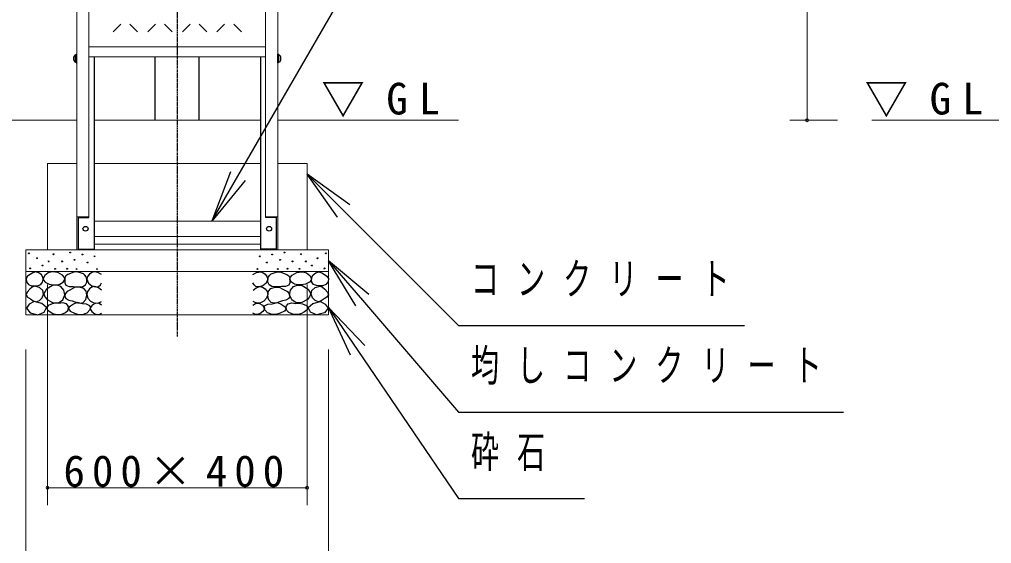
# Model space of a CAD drawing. Units: millimetres at full size; details may follow other scales. Extents: x -15630 to 0, y -2472 to 10680.
# Drawn here: x -10307 to -8059, y 2001 to 3213 of the extents above; entities that cross this region are included whole.
import ezdxf

# ---------------------------------------------------------------- set-up
doc = ezdxf.new("R2010")
doc.units = ezdxf.units.MM
doc.linetypes.add('USER2', pattern=[6, 3, -1, 1, -1])
doc.layers.add('線', color=2, linetype='Continuous', lineweight=25)
doc.layers.add('補助', color=2, linetype='Continuous', lineweight=13)
doc.styles.add('ＭＳ ゴシック', font='')
doc.styles.get('ＭＳ ゴシック').set_extended_font_data('MS Gothic')

# ---------------------------------------------------------------- blocks, each defined once
blk = doc.blocks.new('dimension_origin')
at = {"color": 0, "linetype": 'Continuous', "lineweight": -2}
blk.add_circle((0, 0), 1.25, dxfattribs=at)

msp = doc.modelspace()

# ---------------------------------------------------------------- linework, layer by layer
at = {"layer": '線', "color": 20, "linetype": 'USER2'}
msp.add_line((-9941.689, 6100), (-9941.689, 2480), dxfattribs=at)
at = {"layer": '線', "color": 7, "lineweight": 13}
for p, q in [((-10173.889, 2680), (-10173.889, 4950)), ((-10145.889, 2754.818), (-10145.889, 4950)), ((-9737.489, 2754.818), (-9737.489, 4950)), ((-9709.489, 2680), (-9709.489, 4950)), ((-10145.889, 3149.902), (-9737.489, 3149.902)), ((-10145.889, 3126.627), (-9737.489, 3126.627)), ((-10173.889, 2980), (-13584.698, 2980)), ((-9749.489, 2980), (-10133.889, 2980)), ((-9291.689, 2980), (-9709.489, 2980)), ((-7797.243, 2980), (-8335.439, 2980)), ((-10241.689, 2680), (-10241.689, 2880)), ((-10241.689, 2880), (-10173.889, 2880)), ((-10133.889, 2880), (-9749.489, 2880)), ((-9709.489, 2880), (-9641.689, 2880)), ((-9641.689, 2880), (-9641.689, 2680)), ((-10173.889, 2756.27), (-10145.889, 2756.27)), ((-10133.889, 2746.825), (-9749.489, 2746.825)), ((-9709.489, 2756.27), (-9737.489, 2756.27)), ((-10133.889, 2711.185), (-9749.489, 2711.185)), ((-10291.689, 2530), (-10291.689, 2680)), ((-9591.689, 2680), (-10291.689, 2680)), ((-10173.889, 2680), (-10133.889, 2680)), ((-10133.889, 2693.026), (-9749.489, 2693.026)), ((-9709.489, 2680), (-9749.489, 2680)), ((-9591.689, 2680), (-9591.689, 2530)), ((-9591.689, 2630), (-10291.689, 2630)), ((-9591.689, 2530), (-10291.689, 2530))]:
    msp.add_line(p, q, dxfattribs=at)
at = {"layer": '線'}
for p, q in [((-10072.296, 3202.502), (-10089.973, 3184.825)), ((-10033.405, 3184.825), (-10051.082, 3202.502)), ((-9992.296, 3202.502), (-10009.973, 3184.825)), ((-9953.405, 3184.825), (-9971.082, 3202.502)), ((-9912.296, 3202.502), (-9929.973, 3184.825)), ((-9873.405, 3184.825), (-9891.082, 3202.502)), ((-9832.296, 3202.502), (-9849.973, 3184.825)), ((-9793.405, 3184.825), (-9811.082, 3202.502)), ((-10181.239, 3118.602), (-10181.239, 3126.602)), ((-10175.889, 3131.252), (-10176.889, 3131.252)), ((-10176.889, 3113.952), (-10176.889, 3131.252)), ((-10175.889, 3132.602), (-10173.889, 3132.602)), ((-10175.889, 3112.602), (-10175.889, 3132.602)), ((-10175.889, 3113.952), (-10175.889, 3131.252)), ((-10173.889, 3112.602), (-10173.889, 3132.602)), ((-10133.889, 3126.627), (-10133.889, 2680)), ((-9992.489, 2980), (-9992.489, 3126.627)), ((-9890.889, 2980), (-9890.889, 3126.627)), ((-9749.489, 3126.627), (-9749.489, 2680)), ((-9707.505, 3132.602), (-9709.505, 3132.602)), ((-9709.505, 3112.602), (-9709.505, 3132.602)), ((-9707.505, 3112.602), (-9707.505, 3132.602)), ((-9707.505, 3131.252), (-9706.505, 3131.252)), ((-9707.505, 3113.952), (-9707.505, 3131.252)), ((-9706.505, 3113.952), (-9706.505, 3131.252)), ((-9702.155, 3118.602), (-9702.155, 3126.602)), ((-10175.889, 3113.952), (-10176.889, 3113.952)), ((-10175.889, 3112.602), (-10173.889, 3112.602)), ((-9707.505, 3112.602), (-9709.505, 3112.602)), ((-9707.505, 3113.952), (-9706.505, 3113.952)), ((-10170.689, 2754.818), (-10145.889, 2754.818)), ((-10170.689, 2754.818), (-10170.689, 2681.453)), ((-9712.689, 2754.818), (-9737.489, 2754.818)), ((-9712.689, 2754.818), (-9712.689, 2681.453)), ((-10170.689, 2681.453), (-10133.889, 2681.453)), ((-9712.689, 2681.453), (-9749.489, 2681.453))]:
    msp.add_line(p, q, dxfattribs=at)
for points in [[(-10269.24, 2629.402), (-10275.703, 2626.862), (-10281.914, 2623.382), (-10287.772, 2619.344), (-10291.42, 2613.877), (-10290.407, 2606.294), (-10285.4, 2599.935), (-10278.534, 2597.345), (-10270.825, 2597.084), (-10263.212, 2597.688), (-10256.883, 2600.252), (-10253.131, 2605.538), (-10251.814, 2611.976), (-10252.662, 2617.181), (-10255.616, 2622.115), (-10261.776, 2626.942)], [(-10229.816, 2629.493), (-10234.721, 2628.876), (-10240.358, 2626.79), (-10248.329, 2621.002), (-10251.98, 2614.086), (-10251.106, 2610.124), (-10247.385, 2605.707), (-10237.894, 2600.934), (-10227.924, 2599.49), (-10220.574, 2599.318), (-10213.058, 2600.842), (-10205.46, 2605.456), (-10201.706, 2611.653), (-10202.675, 2616.306), (-10207.382, 2621.654), (-10218.05, 2627.861)], [(-10177.997, 2629.699), (-10183.258, 2627.47), (-10188.737, 2625.224), (-10194.892, 2622.997), (-10199.656, 2619.854), (-10201.554, 2615.463), (-10201.983, 2609.83), (-10201.687, 2603.701), (-10199.298, 2598.553), (-10191.932, 2595.683), (-10182.83, 2595.331), (-10175.546, 2594.746), (-10168.331, 2594.436), (-10160.222, 2595.815), (-10153.832, 2599.627), (-10151.132, 2605.292), (-10150.789, 2611.799), (-10152.377, 2617.512), (-10155.443, 2622.002), (-10158.845, 2624.489), (-10163.498, 2626.477), (-10170.674, 2628.656)], [(-9705.381, 2629.699), (-9700.12, 2627.47), (-9694.641, 2625.224), (-9688.486, 2622.997), (-9683.722, 2619.854), (-9681.824, 2615.463), (-9681.395, 2609.83), (-9681.691, 2603.701), (-9684.08, 2598.553), (-9691.446, 2595.683), (-9700.548, 2595.331), (-9707.832, 2594.746), (-9715.047, 2594.436), (-9723.156, 2595.815), (-9729.546, 2599.627), (-9732.246, 2605.292), (-9732.589, 2611.799), (-9731.001, 2617.512), (-9727.935, 2622.002), (-9724.533, 2624.489), (-9719.88, 2626.477), (-9712.704, 2628.656)], [(-9653.562, 2629.493), (-9648.657, 2628.876), (-9643.02, 2626.79), (-9635.049, 2621.002), (-9631.398, 2614.086), (-9632.272, 2610.124), (-9635.993, 2605.707), (-9645.484, 2600.934), (-9655.454, 2599.49), (-9662.804, 2599.318), (-9670.32, 2600.842), (-9677.918, 2605.456), (-9681.672, 2611.653), (-9680.703, 2616.306), (-9675.996, 2621.654), (-9665.328, 2627.861)], [(-9614.138, 2629.402), (-9607.675, 2626.862), (-9601.464, 2623.382), (-9595.606, 2619.344), (-9591.958, 2613.877), (-9592.971, 2606.294), (-9597.978, 2599.935), (-9604.844, 2597.345), (-9612.553, 2597.084), (-9620.166, 2597.688), (-9626.495, 2600.252), (-9630.247, 2605.538), (-9631.564, 2611.976), (-9630.716, 2617.181), (-9627.762, 2622.115), (-9621.602, 2626.942)], [(-10271.775, 2596.45), (-10277.104, 2593.657), (-10282.548, 2589.479), (-10288.997, 2582.659), (-10291.42, 2575.855), (-10287.792, 2571.027), (-10281.281, 2566.666), (-10274.643, 2562.379), (-10267.973, 2560.329), (-10260.329, 2562.776), (-10254.032, 2569.201), (-10250.925, 2577.478), (-10252.447, 2585.994), (-10260.605, 2593.245)], [(-10242.52, 2565.163), (-10229.931, 2558.307), (-10216.572, 2557.324), (-10206.288, 2564.778), (-10201.435, 2576.515), (-10203.716, 2587.293), (-10210.625, 2595.436), (-10219.45, 2598.869), (-10230.627, 2597.598), (-10244.382, 2589.543), (-10250.359, 2578.678), (-10247.723, 2571.484)], [(-10179.001, 2593.084), (-10184.494, 2590.291), (-10190.083, 2587.138), (-10196.277, 2583.53), (-10200.625, 2578.759), (-10201.614, 2573.231), (-10199.543, 2567.677), (-10192.825, 2563.918), (-10184.677, 2562.271), (-10178.26, 2560.108), (-10171.973, 2557.946), (-10165.603, 2556.919), (-10158.999, 2558.487), (-10152.821, 2565.719), (-10150.89, 2575.786), (-10152.599, 2584.29), (-10157.918, 2590.922), (-10167.99, 2594.208)], [(-9704.377, 2593.084), (-9698.884, 2590.291), (-9693.295, 2587.138), (-9687.101, 2583.53), (-9682.753, 2578.759), (-9681.764, 2573.231), (-9683.835, 2567.677), (-9690.553, 2563.918), (-9698.701, 2562.271), (-9705.118, 2560.108), (-9711.405, 2557.946), (-9717.775, 2556.919), (-9724.379, 2558.487), (-9730.557, 2565.719), (-9732.488, 2575.786), (-9730.779, 2584.29), (-9725.46, 2590.922), (-9715.388, 2594.208)], [(-9640.858, 2565.163), (-9653.447, 2558.307), (-9666.806, 2557.324), (-9677.09, 2564.778), (-9681.943, 2576.515), (-9679.662, 2587.293), (-9672.753, 2595.436), (-9663.928, 2598.869), (-9652.751, 2597.598), (-9638.996, 2589.543), (-9633.019, 2578.678), (-9635.655, 2571.484)], [(-9611.603, 2596.45), (-9606.274, 2593.657), (-9600.83, 2589.479), (-9594.381, 2582.659), (-9591.958, 2575.855), (-9595.586, 2571.027), (-9602.097, 2566.666), (-9608.735, 2562.379), (-9615.405, 2560.329), (-9623.049, 2562.776), (-9629.346, 2569.201), (-9632.453, 2577.478), (-9630.931, 2585.994), (-9622.773, 2593.245)], [(-10272.594, 2560.517), (-10283.914, 2554.498), (-10290.725, 2545.683), (-10282.239, 2534.413), (-10263.803, 2530.299), (-10249.45, 2536.41), (-10244.024, 2546.782), (-10254.806, 2555.89)], [(-10215.491, 2556.373), (-10223.026, 2556.999), (-10231.168, 2555.562), (-10240.096, 2551.504), (-10244.412, 2546.102), (-10241.725, 2541.419), (-10235.763, 2536.912), (-10229.284, 2533.069), (-10221.978, 2530.695), (-10210.129, 2530.928), (-10199.814, 2535.02), (-10195.11, 2539.827), (-10193.056, 2545.561), (-10194.116, 2550.709), (-10198.192, 2555.292), (-10206.59, 2557.832)], [(-10173.184, 2558.205), (-10181.652, 2554.61), (-10188.591, 2549.826), (-10191.615, 2547.311), (-10193.456, 2543.88), (-10189.491, 2538.391), (-10179.671, 2534.149), (-10169.932, 2530.924), (-10160.751, 2530.365), (-10149.908, 2534.869), (-10143.181, 2542.528), (-10142.374, 2546.519), (-10143.722, 2550.908), (-10151.363, 2554.685), (-10161.021, 2555.502), (-10167.251, 2556.747)], [(-9710.194, 2558.205), (-9701.726, 2554.61), (-9694.787, 2549.826), (-9691.763, 2547.311), (-9689.922, 2543.88), (-9693.887, 2538.391), (-9703.707, 2534.149), (-9713.446, 2530.924), (-9722.627, 2530.365), (-9733.47, 2534.869), (-9740.197, 2542.528), (-9741.004, 2546.519), (-9739.656, 2550.908), (-9732.015, 2554.685), (-9722.357, 2555.502), (-9716.127, 2556.747)], [(-9667.887, 2556.373), (-9660.352, 2556.999), (-9652.21, 2555.562), (-9643.282, 2551.504), (-9638.966, 2546.102), (-9641.653, 2541.419), (-9647.615, 2536.912), (-9654.094, 2533.069), (-9661.4, 2530.695), (-9673.249, 2530.928), (-9683.564, 2535.02), (-9688.268, 2539.827), (-9690.322, 2545.561), (-9689.262, 2550.709), (-9685.186, 2555.292), (-9676.788, 2557.832)], [(-9610.784, 2560.517), (-9599.464, 2554.498), (-9592.653, 2545.683), (-9601.139, 2534.413), (-9619.575, 2530.299), (-9633.928, 2536.41), (-9639.354, 2546.782), (-9628.572, 2555.89)]]:
    msp.add_lwpolyline(points, close=True, dxfattribs=at)
for points in [[(-10116.689, 2623.299), (-10125.116, 2628.154), (-10133.799, 2629.636), (-10139.419, 2627.948), (-10144.572, 2624.249), (-10149.043, 2618.941), (-10150.909, 2612.209), (-10147.241, 2603.439), (-10139.185, 2597), (-10130.886, 2594.621), (-10123.66, 2595.733), (-10119.61, 2599.109), (-10116.689, 2603.654)], [(-9766.689, 2623.299), (-9758.262, 2628.154), (-9749.579, 2629.636), (-9743.959, 2627.948), (-9738.806, 2624.249), (-9734.335, 2618.941), (-9732.469, 2612.209), (-9736.137, 2603.439), (-9744.193, 2597), (-9752.492, 2594.621), (-9759.718, 2595.733), (-9763.768, 2599.109), (-9766.689, 2603.654)], [(-10117.006, 2587.178), (-10124.146, 2592.64), (-10132.215, 2595.099), (-10138.92, 2593.875), (-10144.889, 2590.03), (-10149.281, 2584.249), (-10150.909, 2577.039), (-10148.245, 2568.431), (-10142.037, 2561.513), (-10134.398, 2557.642), (-10126.828, 2556.761), (-10121.674, 2558.2), (-10117.006, 2560.88)], [(-9766.372, 2587.178), (-9759.232, 2592.64), (-9751.163, 2595.099), (-9744.458, 2593.875), (-9738.489, 2590.03), (-9734.097, 2584.249), (-9732.469, 2577.039), (-9735.133, 2568.431), (-9741.341, 2561.513), (-9748.98, 2557.642), (-9756.55, 2556.761), (-9761.704, 2558.2), (-9766.372, 2560.88)], [(-10116.689, 2552.642), (-10122.707, 2555.96), (-10129.997, 2556.761), (-10138.713, 2552.427), (-10142.988, 2545.671), (-10142.375, 2542.001), (-10139.502, 2537.75), (-10132.34, 2532.278), (-10124.927, 2530.462), (-10120.631, 2531.514), (-10116.689, 2533.631)], [(-9766.689, 2552.642), (-9760.671, 2555.96), (-9753.381, 2556.761), (-9744.665, 2552.427), (-9740.39, 2545.671), (-9741.003, 2542.001), (-9743.876, 2537.75), (-9751.038, 2532.278), (-9758.451, 2530.462), (-9762.747, 2531.514), (-9766.689, 2533.631)]]:
    msp.add_lwpolyline(points, dxfattribs=at)
for centre in [(-10189.272, 2674.091), (-9694.106, 2674.091), (-10285.083, 2672.177), (-10266.072, 2660.77), (-10239.14, 2653.483), (-10227.733, 2669.959), (-10208.193, 2653.549), (-10179.271, 2657.063), (-10161.162, 2669.496), (-10132.781, 2665.172), (-9750.597, 2665.172), (-9722.216, 2669.496), (-9704.107, 2657.063), (-9675.185, 2653.549), (-9655.645, 2669.959), (-9644.238, 2653.483), (-9617.306, 2660.77), (-9598.295, 2672.177), (-10281.914, 2637.323), (-10253.081, 2643.977), (-10224.248, 2636.373), (-10196.57, 2636.521), (-10174.406, 2635.98), (-10148.998, 2650.846), (-10127.375, 2635.98), (-9756.003, 2635.98), (-9734.38, 2650.846), (-9708.972, 2635.98), (-9686.808, 2636.521), (-9659.13, 2636.373), (-9630.297, 2643.977), (-9601.464, 2637.323)]:
    msp.add_circle(centre, 1, dxfattribs=at)
for centre, start, end in [((-10172.303, 3122.602), 117.93242, 155.88589), ((-9711.091, 3122.602), 24.11411, 62.06758), ((-10172.303, 3122.602), 204.11411, 242.06758), ((-9711.091, 3122.602), 297.93242, 335.88589)]:
    msp.add_arc(centre, 9.791, start, end, dxfattribs=at)
for centre in [(-10153.889, 2729.005), (-9729.489, 2729.005)]:
    msp.add_ellipse(centre, major_axis=(-6, 0), ratio=0.891007, dxfattribs=at)
at = {"layer": '補助'}
for p, q in [((-8485.439, 2980), (-8485.439, 4950)), ((-8415.439, 2980), (-8525.439, 2980)), ((-10241.689, 2600), (-10241.689, 2090)), ((-9641.689, 2600), (-9641.689, 2090)), ((-10291.689, 2450), (-10291.689, 1790)), ((-9591.689, 2450), (-9591.689, 1790)), ((-9641.689, 2130), (-10241.689, 2130))]:
    msp.add_line(p, q, dxfattribs=at)
at = {"layer": '補助', "lineweight": 25}
for p, q in [((-9801.689, 2850.749), (-9496.126, 3380)), ((-9819.01, 2860.749), (-9861.689, 2746.825)), ((-9570.978, 2756.005), (-9641.689, 2855)), ((-9542.694, 2784.289), (-9641.689, 2855)), ((-9641.689, 2855), (-9556.836, 2770.147)), ((-9861.689, 2746.825), (-9801.689, 2850.749)), ((-9784.368, 2840.749), (-9861.689, 2746.825)), ((-9556.836, 2770.147), (-9291.689, 2505)), ((-9528.779, 2550.873), (-9591.689, 2655)), ((-9498.409, 2576.905), (-9591.689, 2655)), ((-9591.689, 2655), (-9513.594, 2563.889)), ((-9513.594, 2563.889), (-9291.689, 2305)), ((-9540.842, 2436.444), (-9591.689, 2546.963)), ((-9507.746, 2458.909), (-9591.689, 2546.963)), ((-9591.689, 2546.963), (-9524.294, 2447.676)), ((-9291.689, 2505), (-9251.689, 2505)), ((-9251.689, 2505), (-8630.418, 2505)), ((-9524.294, 2447.676), (-9291.689, 2105)), ((-9291.689, 2305), (-9251.689, 2305)), ((-9251.689, 2305), (-8401.365, 2305)), ((-9291.689, 2105), (-9251.689, 2105)), ((-9251.689, 2105), (-9000.189, 2105))]:
    msp.add_line(p, q, dxfattribs=at)

# ---------------------------------------------------------------- block references
at = {"layer": '補助', "xscale": 2.67, "yscale": 2.67}
for p, rotation in [((-8485.439, 2980), 90), ((-9641.689, 2130), 180)]:
    msp.add_blockref('dimension_origin', p, dxfattribs=dict(at, rotation=rotation))
msp.add_blockref('dimension_origin', (-10241.689, 2130), dxfattribs=at)

# ---------------------------------------------------------------- texts
at = {"layer": '補助', "char_height": 73.31, "style": 'ＭＳ ゴシック'}
for s, insert, attachment_point in [('\\T1.5;▽GL', (-9608.356, 2986.667), 7), ('\\T1.5;▽GL', (-8352.105, 2986.667), 7), ('\\T1.64;\\W0.65;コンクリート', (-9262.689, 2650), 1), ('\\T1.64;\\W0.65;均しコンクリート', (-9262.689, 2450), 1), ('\\T1.64;\\W0.65;砕石', (-9262.689, 2250), 1), ('\\T1.32;600×400', (-9941.689, 2131), 8)]:
    msp.add_mtext(s, dxfattribs=dict(at, insert=insert, attachment_point=attachment_point))

doc.saveas('drawing.dxf')
